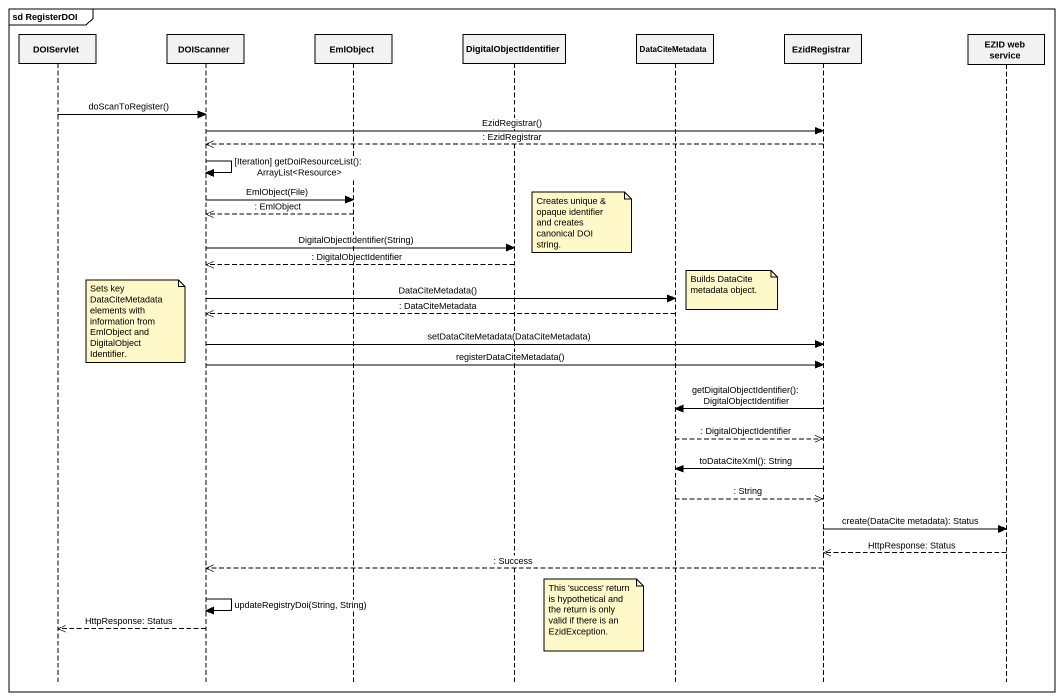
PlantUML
@startuml
mainframe sd RegisterDOI
hide footbox
participant DOIServlet
participant DOIScanner
participant EmlObject
participant DigitalObjectIdentifier
participant DataCiteMetadata
participant EzidRegistrar
participant "EZID web service" as EZID_web_service

DOIServlet -> DOIScanner : doScanToRegister()
DOIScanner -> EzidRegistrar : EzidRegistrar()
EzidRegistrar -->> DOIScanner : : EzidRegistrar
DOIScanner -> DOIScanner : [Iteration] getDoiResourceList(): ArrayList<Resource>
DOIScanner -> EmlObject : EmlObject(File)
EmlObject -->> DOIScanner : : EmlObject
note right of DigitalObjectIdentifier : Creates unique & opaque identifier and creates canonical DOI string.
DOIScanner -> DigitalObjectIdentifier : DigitalObjectIdentifier(String)
DigitalObjectIdentifier -->> DOIScanner : : DigitalObjectIdentifier
note right of DataCiteMetadata : Builds DataCite metadata object.
DOIScanner -> DataCiteMetadata : DataCiteMetadata()
DataCiteMetadata -->> DOIScanner : : DataCiteMetadata
note left of DOIScanner : Sets key DataCiteMetadata elements with information from EmlObject and DigitalObjectIdentifier.
DOIScanner -> EzidRegistrar : setDataCiteMetadata(DataCiteMetadata)
DOIScanner -> EzidRegistrar : registerDataCiteMetadata()
EzidRegistrar -> DataCiteMetadata : getDigitalObjectIdentifier(): DigitalObjectIdentifier
DataCiteMetadata -->> EzidRegistrar : : DigitalObjectIdentifier
EzidRegistrar -> DataCiteMetadata : toDataCiteXml(): String
DataCiteMetadata -->> EzidRegistrar : : String
EzidRegistrar -> EZID_web_service : create(DataCite metadata): Status
EZID_web_service -->> EzidRegistrar : HttpResponse: Status
EzidRegistrar -->> DOIScanner : : Success
DOIScanner -> DOIScanner : updateRegistryDoi(String, String)
note right of DigitalObjectIdentifier : This 'success' return is hypothetical and the return is only valid if there is an EzidException.
DOIScanner -->> DOIServlet : HttpResponse: Status
@enduml
